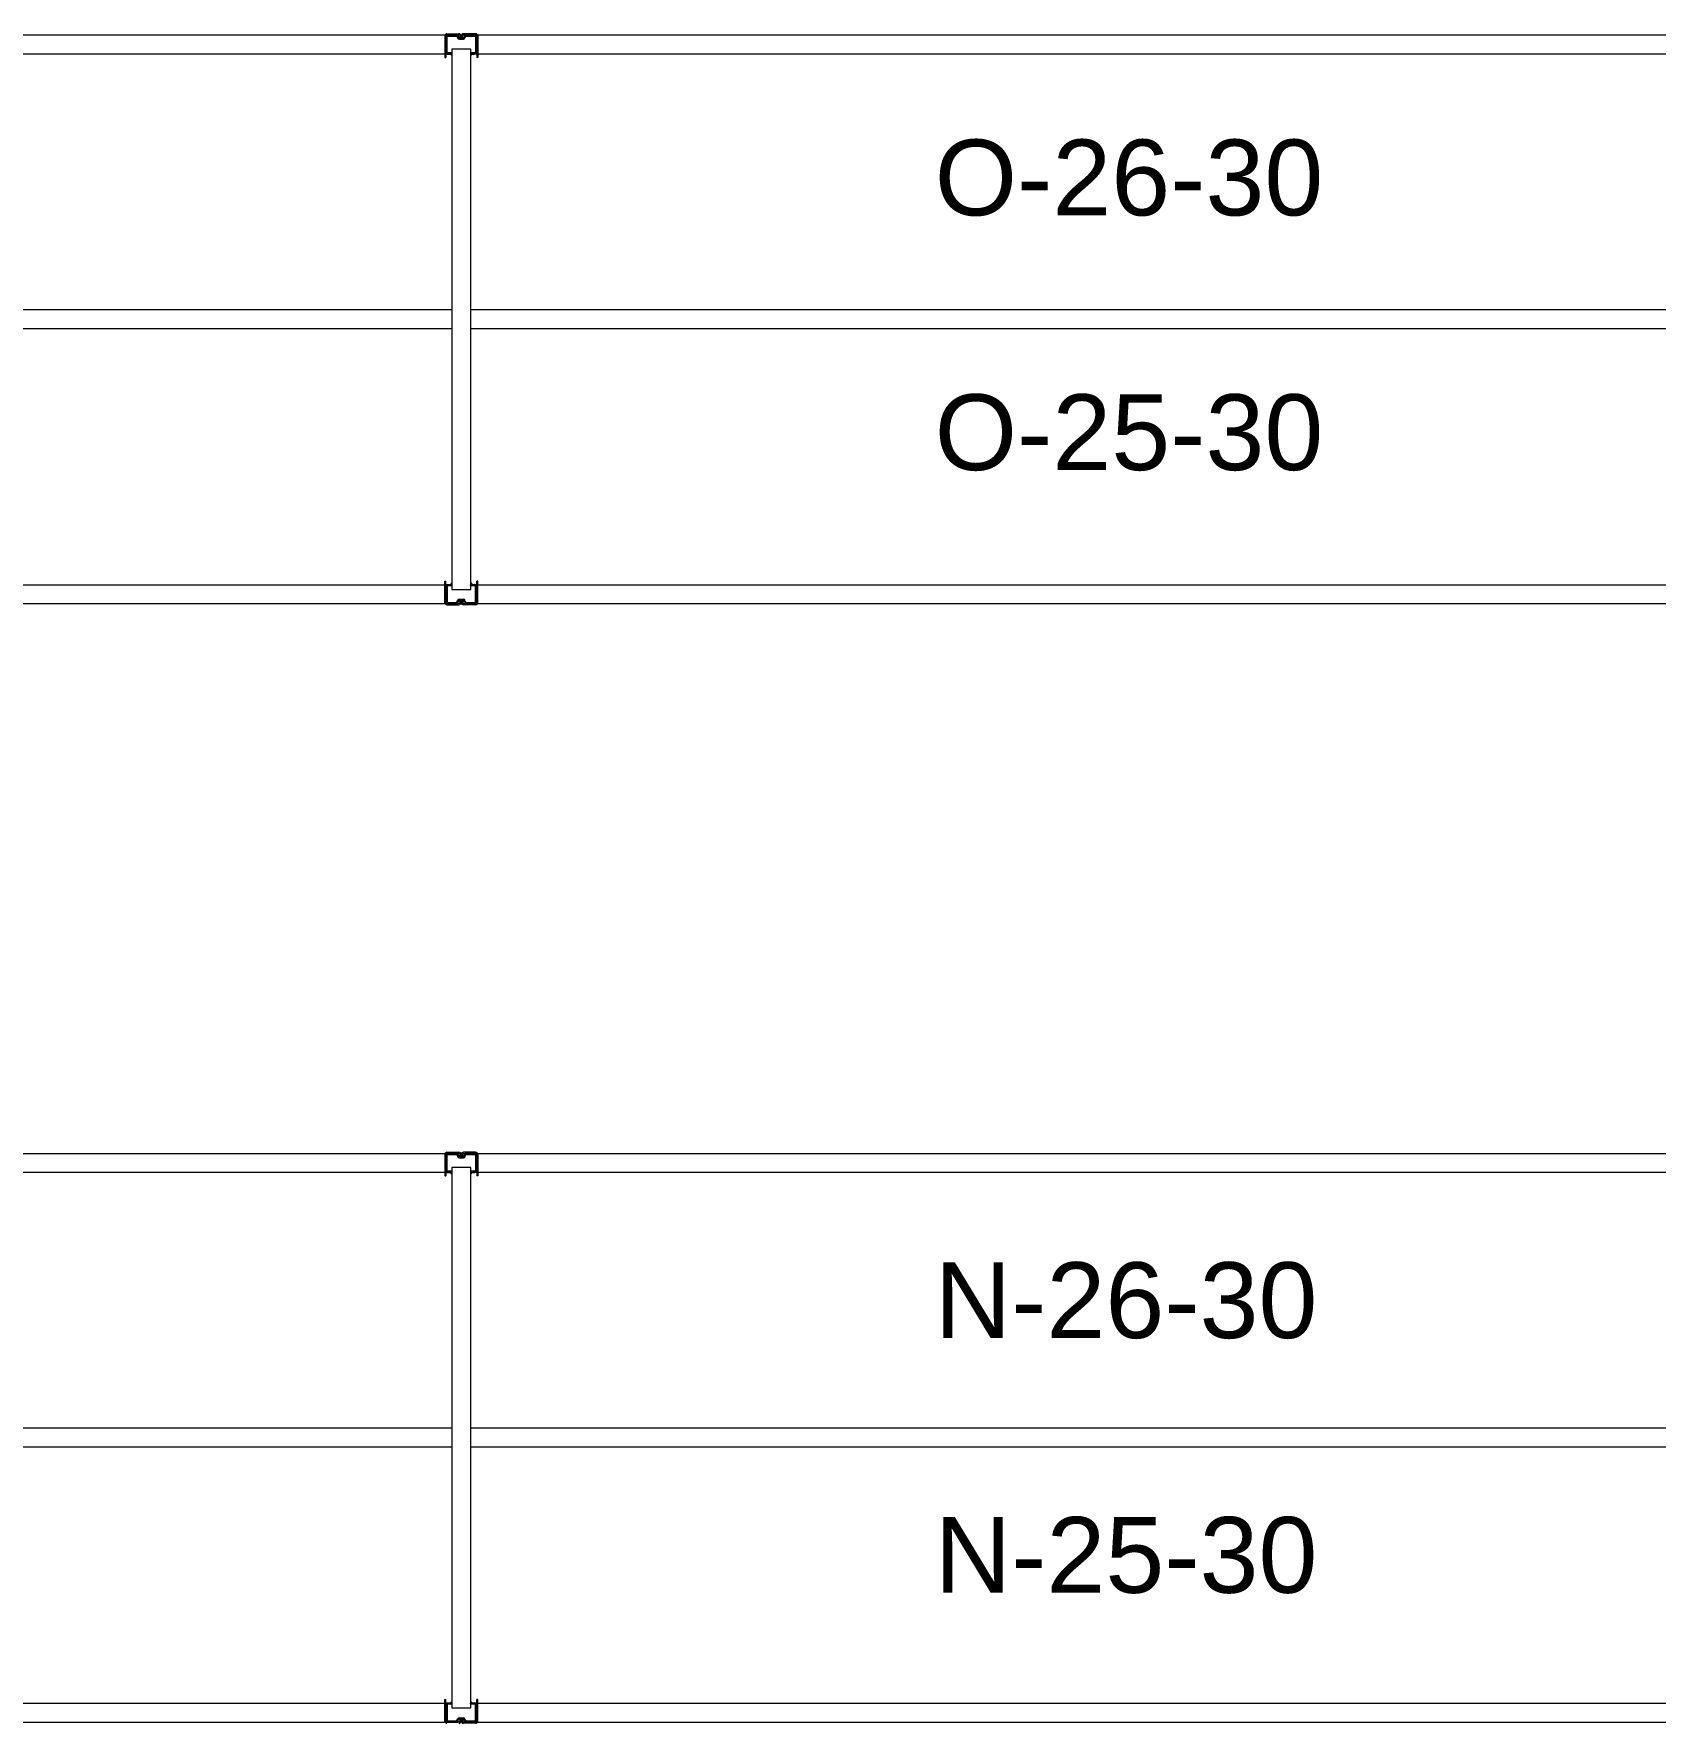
# Model space of a CAD drawing. Header units: inches. Extents: x 2743 to 10591, y -1604 to 5792.
# Drawn here: x 3817.1 to 3988.2, y 727.6 to 905.8 of the extents above; entities that cross this region are included whole.
import ezdxf

# ---------------------------------------------------------------- set-up
doc = ezdxf.new("R2010")
doc.units = ezdxf.units.IN
doc.header["$LTSCALE"] = 0.1875
doc.header["$MEASUREMENT"] = 0
for name, color, linetype, lineweight in [('22 Dimension', 7, 'Continuous', 5), ('32 Echelle', 160, 'Continuous', 15), ('33 Poutre', 30, 'Continuous', 15)]:
    doc.layers.add(name, color=color, linetype=linetype, lineweight=lineweight)
doc.styles.add('arial', font='')
doc.styles.get('arial').set_extended_font_data('Arial')

msp = doc.modelspace()

# ---------------------------------------------------------------- hatches: boundary and pattern name
at = {"layer": '32 Echelle'}
for points in [[(3861.20882, 903.49574), (3861.20882, 903.68324), (3861.02132, 903.68324)], [(3861.20882, 903.49574), (3861.20882, 903.68324), (3861.02132, 903.68324)], [(3861.20882, 903.49574), (3861.20882, 903.68324), (3861.02132, 903.68324)], [(3863.20882, 903.49574), (3863.20882, 903.68324), (3863.39632, 903.68324)], [(3863.20882, 903.49574), (3863.20882, 903.68324), (3863.39632, 903.68324)], [(3863.20882, 903.49574), (3863.20882, 903.68324), (3863.39632, 903.68324)], [(3861.20882, 847.87074), (3861.20882, 847.68324), (3861.02132, 847.68324)], [(3861.20882, 847.87074), (3861.20882, 847.68324), (3861.02132, 847.68324)], [(3861.20882, 847.87074), (3861.20882, 847.68324), (3861.02132, 847.68324)], [(3863.20882, 847.87074), (3863.20882, 847.68324), (3863.39632, 847.68324)], [(3863.20882, 847.87074), (3863.20882, 847.68324), (3863.39632, 847.68324)], [(3863.20882, 847.87074), (3863.20882, 847.68324), (3863.39632, 847.68324)], [(3861.20882, 785.49574), (3861.20882, 785.68324), (3861.02132, 785.68324)], [(3861.20882, 785.49574), (3861.20882, 785.68324), (3861.02132, 785.68324)], [(3861.20882, 785.49574), (3861.20882, 785.68324), (3861.02132, 785.68324)], [(3863.20882, 785.49574), (3863.20882, 785.68324), (3863.39632, 785.68324)], [(3863.20882, 785.49574), (3863.20882, 785.68324), (3863.39632, 785.68324)], [(3863.20882, 785.49574), (3863.20882, 785.68324), (3863.39632, 785.68324)], [(3861.20882, 729.87074), (3861.20882, 729.68324), (3861.02132, 729.68324)], [(3861.20882, 729.87074), (3861.20882, 729.68324), (3861.02132, 729.68324)], [(3861.20882, 729.87074), (3861.20882, 729.68324), (3861.02132, 729.68324)], [(3863.20882, 729.87074), (3863.20882, 729.68324), (3863.39632, 729.68324)], [(3863.20882, 729.87074), (3863.20882, 729.68324), (3863.39632, 729.68324)], [(3863.20882, 729.87074), (3863.20882, 729.68324), (3863.39632, 729.68324)]]:
    msp.add_hatch(color=256, dxfattribs=at).paths.add_polyline_path(points)

# ---------------------------------------------------------------- linework, layer by layer
at = {"layer": '22 Dimension'}
for p, q in [((3861.20882, 876.68324), (3715.58382, 876.68324)), ((4008.83382, 876.68324), (3863.20882, 876.68324)), ((3861.20882, 874.68324), (3715.58382, 874.68324)), ((4008.83382, 874.68324), (3863.20882, 874.68324)), ((3861.20882, 758.68324), (3715.58382, 758.68324)), ((4008.83382, 758.68324), (3863.20882, 758.68324)), ((3861.20882, 756.68324), (3715.58382, 756.68324)), ((4008.83382, 756.68324), (3863.20882, 756.68324))]:
    msp.add_line(p, q, dxfattribs=at)
at = {"layer": '32 Echelle', "linetype": 'Continuous', "lineweight": 25}
for p, q in [((3860.58386, 905.49949), (3860.58386, 903.86699)), ((3860.58386, 905.49949), (3860.58386, 903.86699)), ((3860.58386, 905.49949), (3860.58386, 903.86699)), ((3860.67386, 903.86699), (3860.67386, 905.49949)), ((3860.67386, 903.86699), (3860.67386, 905.49949)), ((3860.67386, 903.86699), (3860.67386, 905.49949)), ((3861.69645, 905.68324), (3860.76761, 905.68324)), ((3861.69645, 905.68324), (3860.76761, 905.68324)), ((3861.69645, 905.68324), (3860.76761, 905.68324)), ((3860.76761, 905.59324), (3861.69645, 905.59324)), ((3860.76761, 905.59324), (3861.69645, 905.59324)), ((3860.76761, 905.59324), (3861.69645, 905.59324)), ((3861.7861, 905.5269), (3861.83001, 905.38326)), ((3861.7861, 905.5269), (3861.83001, 905.38326)), ((3861.7861, 905.5269), (3861.83001, 905.38326)), ((3861.91608, 905.40958), (3861.87217, 905.55321)), ((3861.91608, 905.40958), (3861.87217, 905.55321)), ((3861.91608, 905.40958), (3861.87217, 905.55321)), ((3862.54547, 905.55321), (3862.50155, 905.40958)), ((3862.54547, 905.55321), (3862.50155, 905.40958)), ((3862.54547, 905.55321), (3862.50155, 905.40958)), ((3862.58762, 905.38326), (3862.63153, 905.5269)), ((3862.58762, 905.38326), (3862.63153, 905.5269)), ((3862.58762, 905.38326), (3862.63153, 905.5269)), ((3863.65002, 905.68324), (3862.72119, 905.68324)), ((3863.65002, 905.68324), (3862.72119, 905.68324)), ((3863.65002, 905.68324), (3862.72119, 905.68324)), ((3862.72119, 905.59324), (3863.65002, 905.59324)), ((3862.72119, 905.59324), (3863.65002, 905.59324)), ((3862.72119, 905.59324), (3863.65002, 905.59324)), ((3863.74377, 905.49949), (3863.74377, 903.86699)), ((3863.74377, 905.49949), (3863.74377, 903.86699)), ((3863.74377, 905.49949), (3863.74377, 903.86699)), ((3863.83377, 903.86699), (3863.83377, 905.49949)), ((3863.83377, 903.86699), (3863.83377, 905.49949)), ((3863.83377, 903.86699), (3863.83377, 905.49949)), ((3861.18386, 903.77324), (3860.76761, 903.77324)), ((3861.18386, 903.77324), (3860.76761, 903.77324)), ((3861.18386, 903.77324), (3860.76761, 903.77324)), ((3860.76761, 903.68324), (3861.18386, 903.68324)), ((3860.76761, 903.68324), (3861.18386, 903.68324)), ((3860.76761, 903.68324), (3861.18386, 903.68324)), ((3861.18386, 903.68324), (3861.18386, 903.77324)), ((3861.18386, 903.68324), (3861.18386, 903.77324)), ((3861.18386, 903.68324), (3861.18386, 903.77324)), ((3862.4119, 905.34324), (3862.00573, 905.34324)), ((3862.4119, 905.34324), (3862.00573, 905.34324)), ((3862.4119, 905.34324), (3862.00573, 905.34324)), ((3862.00573, 905.25324), (3862.4119, 905.25324)), ((3862.00573, 905.25324), (3862.4119, 905.25324)), ((3862.00573, 905.25324), (3862.4119, 905.25324)), ((3863.65002, 903.77324), (3863.23377, 903.77324)), ((3863.23377, 903.77324), (3863.23377, 903.68324)), ((3863.65002, 903.77324), (3863.23377, 903.77324)), ((3863.23377, 903.77324), (3863.23377, 903.68324)), ((3863.65002, 903.77324), (3863.23377, 903.77324)), ((3863.23377, 903.77324), (3863.23377, 903.68324)), ((3863.23377, 903.68324), (3863.65002, 903.68324)), ((3863.23377, 903.68324), (3863.65002, 903.68324)), ((3863.23377, 903.68324), (3863.65002, 903.68324)), ((3860.58386, 845.86699), (3860.58386, 847.49949)), ((3860.58386, 845.86699), (3860.58386, 847.49949)), ((3860.58386, 845.86699), (3860.58386, 847.49949)), ((3860.67386, 847.49949), (3860.67386, 845.86699)), ((3860.67386, 847.49949), (3860.67386, 845.86699)), ((3860.67386, 847.49949), (3860.67386, 845.86699)), ((3860.76761, 847.68324), (3861.18386, 847.68324)), ((3860.76761, 847.68324), (3861.18386, 847.68324)), ((3860.76761, 847.68324), (3861.18386, 847.68324)), ((3861.18386, 847.59324), (3860.76761, 847.59324)), ((3861.18386, 847.59324), (3860.76761, 847.59324)), ((3861.18386, 847.59324), (3860.76761, 847.59324)), ((3861.18386, 847.68324), (3861.18386, 847.59324)), ((3861.18386, 847.68324), (3861.18386, 847.59324)), ((3861.18386, 847.68324), (3861.18386, 847.59324)), ((3863.23377, 847.68324), (3863.65002, 847.68324)), ((3863.23377, 847.59324), (3863.23377, 847.68324)), ((3863.23377, 847.68324), (3863.65002, 847.68324)), ((3863.23377, 847.59324), (3863.23377, 847.68324)), ((3863.23377, 847.68324), (3863.65002, 847.68324)), ((3863.23377, 847.59324), (3863.23377, 847.68324)), ((3863.65002, 847.59324), (3863.23377, 847.59324)), ((3863.65002, 847.59324), (3863.23377, 847.59324)), ((3863.65002, 847.59324), (3863.23377, 847.59324)), ((3863.74377, 845.86699), (3863.74377, 847.49949)), ((3863.74377, 845.86699), (3863.74377, 847.49949)), ((3863.74377, 845.86699), (3863.74377, 847.49949)), ((3863.83377, 847.49949), (3863.83377, 845.86699)), ((3863.83377, 847.49949), (3863.83377, 845.86699)), ((3863.83377, 847.49949), (3863.83377, 845.86699)), ((3860.76761, 845.77324), (3861.69645, 845.77324)), ((3860.76761, 845.77324), (3861.69645, 845.77324)), ((3860.76761, 845.77324), (3861.69645, 845.77324)), ((3861.69645, 845.68324), (3860.76761, 845.68324)), ((3861.69645, 845.68324), (3860.76761, 845.68324)), ((3861.69645, 845.68324), (3860.76761, 845.68324)), ((3861.7861, 845.83958), (3861.83001, 845.98321)), ((3861.7861, 845.83958), (3861.83001, 845.98321)), ((3861.7861, 845.83958), (3861.83001, 845.98321)), ((3861.91608, 845.9569), (3861.87217, 845.81326)), ((3861.91608, 845.9569), (3861.87217, 845.81326)), ((3861.91608, 845.9569), (3861.87217, 845.81326)), ((3862.00573, 846.11324), (3862.4119, 846.11324)), ((3862.00573, 846.11324), (3862.4119, 846.11324)), ((3862.00573, 846.11324), (3862.4119, 846.11324)), ((3862.4119, 846.02324), (3862.00573, 846.02324)), ((3862.4119, 846.02324), (3862.00573, 846.02324)), ((3862.4119, 846.02324), (3862.00573, 846.02324)), ((3862.54547, 845.81326), (3862.50155, 845.9569)), ((3862.54547, 845.81326), (3862.50155, 845.9569)), ((3862.54547, 845.81326), (3862.50155, 845.9569)), ((3862.58762, 845.98321), (3862.63153, 845.83958)), ((3862.58762, 845.98321), (3862.63153, 845.83958)), ((3862.58762, 845.98321), (3862.63153, 845.83958)), ((3862.72119, 845.77324), (3863.65002, 845.77324)), ((3862.72119, 845.77324), (3863.65002, 845.77324)), ((3862.72119, 845.77324), (3863.65002, 845.77324)), ((3863.65002, 845.68324), (3862.72119, 845.68324)), ((3863.65002, 845.68324), (3862.72119, 845.68324)), ((3863.65002, 845.68324), (3862.72119, 845.68324)), ((3860.58386, 787.49949), (3860.58386, 785.86699)), ((3860.58386, 787.49949), (3860.58386, 785.86699)), ((3860.58386, 787.49949), (3860.58386, 785.86699)), ((3860.67386, 785.86699), (3860.67386, 787.49949)), ((3860.67386, 785.86699), (3860.67386, 787.49949)), ((3860.67386, 785.86699), (3860.67386, 787.49949)), ((3861.69645, 787.68324), (3860.76761, 787.68324)), ((3861.69645, 787.68324), (3860.76761, 787.68324)), ((3861.69645, 787.68324), (3860.76761, 787.68324)), ((3860.76761, 787.59324), (3861.69645, 787.59324)), ((3860.76761, 787.59324), (3861.69645, 787.59324)), ((3860.76761, 787.59324), (3861.69645, 787.59324)), ((3861.7861, 787.5269), (3861.83001, 787.38326)), ((3861.7861, 787.5269), (3861.83001, 787.38326)), ((3861.7861, 787.5269), (3861.83001, 787.38326)), ((3861.91608, 787.40958), (3861.87217, 787.55321)), ((3861.91608, 787.40958), (3861.87217, 787.55321)), ((3861.91608, 787.40958), (3861.87217, 787.55321)), ((3862.4119, 787.34324), (3862.00573, 787.34324)), ((3862.4119, 787.34324), (3862.00573, 787.34324)), ((3862.4119, 787.34324), (3862.00573, 787.34324)), ((3862.00573, 787.25324), (3862.4119, 787.25324)), ((3862.00573, 787.25324), (3862.4119, 787.25324)), ((3862.00573, 787.25324), (3862.4119, 787.25324)), ((3862.54547, 787.55321), (3862.50155, 787.40958)), ((3862.54547, 787.55321), (3862.50155, 787.40958)), ((3862.54547, 787.55321), (3862.50155, 787.40958)), ((3862.58762, 787.38326), (3862.63153, 787.5269)), ((3862.58762, 787.38326), (3862.63153, 787.5269)), ((3862.58762, 787.38326), (3862.63153, 787.5269)), ((3863.65002, 787.68324), (3862.72119, 787.68324)), ((3863.65002, 787.68324), (3862.72119, 787.68324)), ((3863.65002, 787.68324), (3862.72119, 787.68324)), ((3862.72119, 787.59324), (3863.65002, 787.59324)), ((3862.72119, 787.59324), (3863.65002, 787.59324)), ((3862.72119, 787.59324), (3863.65002, 787.59324)), ((3863.74377, 787.49949), (3863.74377, 785.86699)), ((3863.74377, 787.49949), (3863.74377, 785.86699)), ((3863.74377, 787.49949), (3863.74377, 785.86699)), ((3863.83377, 785.86699), (3863.83377, 787.49949)), ((3863.83377, 785.86699), (3863.83377, 787.49949)), ((3863.83377, 785.86699), (3863.83377, 787.49949)), ((3861.18386, 785.77324), (3860.76761, 785.77324)), ((3861.18386, 785.77324), (3860.76761, 785.77324)), ((3861.18386, 785.77324), (3860.76761, 785.77324)), ((3860.76761, 785.68324), (3861.18386, 785.68324)), ((3860.76761, 785.68324), (3861.18386, 785.68324)), ((3860.76761, 785.68324), (3861.18386, 785.68324)), ((3861.18386, 785.68324), (3861.18386, 785.77324)), ((3861.18386, 785.68324), (3861.18386, 785.77324)), ((3861.18386, 785.68324), (3861.18386, 785.77324)), ((3863.65002, 785.77324), (3863.23377, 785.77324)), ((3863.23377, 785.77324), (3863.23377, 785.68324)), ((3863.65002, 785.77324), (3863.23377, 785.77324)), ((3863.23377, 785.77324), (3863.23377, 785.68324)), ((3863.65002, 785.77324), (3863.23377, 785.77324)), ((3863.23377, 785.77324), (3863.23377, 785.68324)), ((3863.23377, 785.68324), (3863.65002, 785.68324)), ((3863.23377, 785.68324), (3863.65002, 785.68324)), ((3863.23377, 785.68324), (3863.65002, 785.68324)), ((3860.58386, 727.86699), (3860.58386, 729.49949)), ((3860.58386, 727.86699), (3860.58386, 729.49949)), ((3860.58386, 727.86699), (3860.58386, 729.49949)), ((3860.67386, 729.49949), (3860.67386, 727.86699)), ((3860.67386, 729.49949), (3860.67386, 727.86699)), ((3860.67386, 729.49949), (3860.67386, 727.86699)), ((3860.76761, 729.68324), (3861.18386, 729.68324)), ((3860.76761, 729.68324), (3861.18386, 729.68324)), ((3860.76761, 729.68324), (3861.18386, 729.68324)), ((3861.18386, 729.59324), (3860.76761, 729.59324)), ((3861.18386, 729.59324), (3860.76761, 729.59324)), ((3861.18386, 729.59324), (3860.76761, 729.59324)), ((3861.18386, 729.68324), (3861.18386, 729.59324)), ((3861.18386, 729.68324), (3861.18386, 729.59324)), ((3861.18386, 729.68324), (3861.18386, 729.59324)), ((3863.23377, 729.68324), (3863.65002, 729.68324)), ((3863.23377, 729.59324), (3863.23377, 729.68324)), ((3863.23377, 729.68324), (3863.65002, 729.68324)), ((3863.23377, 729.59324), (3863.23377, 729.68324)), ((3863.23377, 729.68324), (3863.65002, 729.68324)), ((3863.23377, 729.59324), (3863.23377, 729.68324)), ((3863.65002, 729.59324), (3863.23377, 729.59324)), ((3863.65002, 729.59324), (3863.23377, 729.59324)), ((3863.65002, 729.59324), (3863.23377, 729.59324)), ((3863.74377, 727.86699), (3863.74377, 729.49949)), ((3863.74377, 727.86699), (3863.74377, 729.49949)), ((3863.74377, 727.86699), (3863.74377, 729.49949)), ((3863.83377, 729.49949), (3863.83377, 727.86699)), ((3863.83377, 729.49949), (3863.83377, 727.86699)), ((3863.83377, 729.49949), (3863.83377, 727.86699)), ((3860.76761, 727.77324), (3861.69645, 727.77324)), ((3860.76761, 727.77324), (3861.69645, 727.77324)), ((3860.76761, 727.77324), (3861.69645, 727.77324)), ((3861.69645, 727.68324), (3860.76761, 727.68324)), ((3861.69645, 727.68324), (3860.76761, 727.68324)), ((3861.69645, 727.68324), (3860.76761, 727.68324)), ((3861.7861, 727.83958), (3861.83001, 727.98321)), ((3861.7861, 727.83958), (3861.83001, 727.98321)), ((3861.7861, 727.83958), (3861.83001, 727.98321)), ((3861.91608, 727.9569), (3861.87217, 727.81326)), ((3861.91608, 727.9569), (3861.87217, 727.81326)), ((3861.91608, 727.9569), (3861.87217, 727.81326)), ((3862.00573, 728.11324), (3862.4119, 728.11324)), ((3862.00573, 728.11324), (3862.4119, 728.11324)), ((3862.00573, 728.11324), (3862.4119, 728.11324)), ((3862.4119, 728.02324), (3862.00573, 728.02324)), ((3862.4119, 728.02324), (3862.00573, 728.02324)), ((3862.4119, 728.02324), (3862.00573, 728.02324)), ((3862.54547, 727.81326), (3862.50155, 727.9569)), ((3862.54547, 727.81326), (3862.50155, 727.9569)), ((3862.54547, 727.81326), (3862.50155, 727.9569)), ((3862.58762, 727.98321), (3862.63153, 727.83958)), ((3862.58762, 727.98321), (3862.63153, 727.83958)), ((3862.58762, 727.98321), (3862.63153, 727.83958)), ((3862.72119, 727.77324), (3863.65002, 727.77324)), ((3862.72119, 727.77324), (3863.65002, 727.77324)), ((3862.72119, 727.77324), (3863.65002, 727.77324)), ((3863.65002, 727.68324), (3862.72119, 727.68324)), ((3863.65002, 727.68324), (3862.72119, 727.68324)), ((3863.65002, 727.68324), (3862.72119, 727.68324))]:
    msp.add_line(p, q, dxfattribs=at)
at = {"layer": '32 Echelle'}
for p, q in [((3861.20882, 903.68324), (3861.02132, 903.68324)), ((3861.20882, 903.49574), (3861.02132, 903.68324)), ((3861.20882, 903.68324), (3861.02132, 903.68324)), ((3861.20882, 903.49574), (3861.02132, 903.68324)), ((3861.20882, 903.68324), (3861.02132, 903.68324)), ((3861.20882, 903.49574), (3861.02132, 903.68324)), ((3863.20882, 904.18324), (3861.20882, 904.18324)), ((3861.20882, 904.18324), (3861.20882, 847.18324)), ((3863.20882, 904.18324), (3861.20882, 904.18324)), ((3861.20882, 904.18324), (3861.20882, 847.18324)), ((3863.20882, 904.18324), (3861.20882, 904.18324)), ((3861.20882, 904.18324), (3861.20882, 847.18324)), ((3861.20882, 903.49574), (3861.20882, 903.68324)), ((3861.20882, 903.49574), (3861.20882, 903.68324)), ((3861.20882, 903.49574), (3861.20882, 903.68324)), ((3863.20882, 847.18324), (3863.20882, 904.18324)), ((3863.20882, 847.18324), (3863.20882, 904.18324)), ((3863.20882, 847.18324), (3863.20882, 904.18324)), ((3863.20882, 903.68324), (3863.39632, 903.68324)), ((3863.20882, 903.49574), (3863.20882, 903.68324)), ((3863.20882, 903.49574), (3863.39632, 903.68324)), ((3863.20882, 903.68324), (3863.39632, 903.68324)), ((3863.20882, 903.49574), (3863.20882, 903.68324)), ((3863.20882, 903.49574), (3863.39632, 903.68324)), ((3863.20882, 903.68324), (3863.39632, 903.68324)), ((3863.20882, 903.49574), (3863.20882, 903.68324)), ((3863.20882, 903.49574), (3863.39632, 903.68324)), ((3861.20882, 847.87074), (3861.02132, 847.68324)), ((3861.20882, 847.87074), (3861.02132, 847.68324)), ((3861.20882, 847.87074), (3861.02132, 847.68324)), ((3861.20882, 847.68324), (3861.02132, 847.68324)), ((3861.20882, 847.68324), (3861.02132, 847.68324)), ((3861.20882, 847.68324), (3861.02132, 847.68324)), ((3861.20882, 847.87074), (3861.20882, 847.68324)), ((3861.20882, 847.87074), (3861.20882, 847.68324)), ((3861.20882, 847.87074), (3861.20882, 847.68324)), ((3861.20882, 847.18324), (3863.20882, 847.18324)), ((3861.20882, 847.18324), (3863.20882, 847.18324)), ((3861.20882, 847.18324), (3863.20882, 847.18324)), ((3863.20882, 847.87074), (3863.20882, 847.68324)), ((3863.20882, 847.87074), (3863.39632, 847.68324)), ((3863.20882, 847.87074), (3863.20882, 847.68324)), ((3863.20882, 847.87074), (3863.39632, 847.68324)), ((3863.20882, 847.87074), (3863.20882, 847.68324)), ((3863.20882, 847.87074), (3863.39632, 847.68324)), ((3863.20882, 847.68324), (3863.39632, 847.68324)), ((3863.20882, 847.68324), (3863.39632, 847.68324)), ((3863.20882, 847.68324), (3863.39632, 847.68324)), ((3863.20882, 786.18324), (3861.20882, 786.18324)), ((3861.20882, 786.18324), (3861.20882, 729.18324)), ((3863.20882, 786.18324), (3861.20882, 786.18324)), ((3861.20882, 786.18324), (3861.20882, 729.18324)), ((3863.20882, 786.18324), (3861.20882, 786.18324)), ((3861.20882, 786.18324), (3861.20882, 729.18324)), ((3863.20882, 729.18324), (3863.20882, 786.18324)), ((3863.20882, 729.18324), (3863.20882, 786.18324)), ((3863.20882, 729.18324), (3863.20882, 786.18324)), ((3861.20882, 785.68324), (3861.02132, 785.68324)), ((3861.20882, 785.49574), (3861.02132, 785.68324)), ((3861.20882, 785.68324), (3861.02132, 785.68324)), ((3861.20882, 785.49574), (3861.02132, 785.68324)), ((3861.20882, 785.68324), (3861.02132, 785.68324)), ((3861.20882, 785.49574), (3861.02132, 785.68324)), ((3861.20882, 785.49574), (3861.20882, 785.68324)), ((3861.20882, 785.49574), (3861.20882, 785.68324)), ((3861.20882, 785.49574), (3861.20882, 785.68324)), ((3863.20882, 785.68324), (3863.39632, 785.68324)), ((3863.20882, 785.49574), (3863.20882, 785.68324)), ((3863.20882, 785.49574), (3863.39632, 785.68324)), ((3863.20882, 785.68324), (3863.39632, 785.68324)), ((3863.20882, 785.49574), (3863.20882, 785.68324)), ((3863.20882, 785.49574), (3863.39632, 785.68324)), ((3863.20882, 785.68324), (3863.39632, 785.68324)), ((3863.20882, 785.49574), (3863.20882, 785.68324)), ((3863.20882, 785.49574), (3863.39632, 785.68324)), ((3861.20882, 729.87074), (3861.02132, 729.68324)), ((3861.20882, 729.87074), (3861.02132, 729.68324)), ((3861.20882, 729.87074), (3861.02132, 729.68324)), ((3861.20882, 729.68324), (3861.02132, 729.68324)), ((3861.20882, 729.68324), (3861.02132, 729.68324)), ((3861.20882, 729.68324), (3861.02132, 729.68324)), ((3861.20882, 729.87074), (3861.20882, 729.68324)), ((3861.20882, 729.87074), (3861.20882, 729.68324)), ((3861.20882, 729.87074), (3861.20882, 729.68324)), ((3861.20882, 729.18324), (3863.20882, 729.18324)), ((3861.20882, 729.18324), (3863.20882, 729.18324)), ((3861.20882, 729.18324), (3863.20882, 729.18324)), ((3863.20882, 729.87074), (3863.20882, 729.68324)), ((3863.20882, 729.87074), (3863.39632, 729.68324)), ((3863.20882, 729.87074), (3863.20882, 729.68324)), ((3863.20882, 729.87074), (3863.39632, 729.68324)), ((3863.20882, 729.87074), (3863.20882, 729.68324)), ((3863.20882, 729.87074), (3863.39632, 729.68324)), ((3863.20882, 729.68324), (3863.39632, 729.68324)), ((3863.20882, 729.68324), (3863.39632, 729.68324)), ((3863.20882, 729.68324), (3863.39632, 729.68324))]:
    msp.add_line(p, q, dxfattribs=at)
at = {"layer": '32 Echelle', "linetype": 'Continuous', "lineweight": 25}
for centre, radius, start, end in [((3860.76761, 905.49949), 0.18375, 90, 180), ((3860.76761, 905.49949), 0.18375, 90, 180), ((3860.76761, 905.49949), 0.18375, 90, 180), ((3860.76761, 905.49949), 0.09375, 90, 180), ((3860.76761, 905.49949), 0.09375, 90, 180), ((3860.76761, 905.49949), 0.09375, 90, 180), ((3861.69645, 905.49949), 0.18375, 17, 90), ((3861.69645, 905.49949), 0.18375, 17, 90), ((3861.69645, 905.49949), 0.18375, 17, 90), ((3861.69645, 905.49949), 0.09375, 17, 90), ((3861.69645, 905.49949), 0.09375, 17, 90), ((3861.69645, 905.49949), 0.09375, 17, 90), ((3862.72119, 905.49949), 0.18375, 90, 163), ((3862.72119, 905.49949), 0.18375, 90, 163), ((3862.72119, 905.49949), 0.18375, 90, 163), ((3862.72119, 905.49949), 0.09375, 90, 163), ((3862.72119, 905.49949), 0.09375, 90, 163), ((3862.72119, 905.49949), 0.09375, 90, 163), ((3863.65002, 905.49949), 0.18375, 0, 90), ((3863.65002, 905.49949), 0.18375, 0, 90), ((3863.65002, 905.49949), 0.18375, 0, 90), ((3863.65002, 905.49949), 0.09375, 0, 90), ((3863.65002, 905.49949), 0.09375, 0, 90), ((3863.65002, 905.49949), 0.09375, 0, 90), ((3860.76761, 903.86699), 0.18375, 180, 270), ((3860.76761, 903.86699), 0.18375, 180, 270), ((3860.76761, 903.86699), 0.18375, 180, 270), ((3860.76761, 903.86699), 0.09375, 180, 270), ((3860.76761, 903.86699), 0.09375, 180, 270), ((3860.76761, 903.86699), 0.09375, 180, 270), ((3862.00573, 905.43699), 0.18375, 197, 270), ((3862.00573, 905.43699), 0.18375, 197, 270), ((3862.00573, 905.43699), 0.18375, 197, 270), ((3862.00573, 905.43699), 0.09375, 197, 270), ((3862.00573, 905.43699), 0.09375, 197, 270), ((3862.00573, 905.43699), 0.09375, 197, 270), ((3862.4119, 905.43699), 0.09375, 270, 343), ((3862.4119, 905.43699), 0.09375, 270, 343), ((3862.4119, 905.43699), 0.09375, 270, 343), ((3862.4119, 905.43699), 0.18375, 270, 343), ((3862.4119, 905.43699), 0.18375, 270, 343), ((3862.4119, 905.43699), 0.18375, 270, 343), ((3863.65002, 903.86699), 0.09375, 270, 0), ((3863.65002, 903.86699), 0.18375, 270, 0), ((3863.65002, 903.86699), 0.09375, 270, 0), ((3863.65002, 903.86699), 0.18375, 270, 0), ((3863.65002, 903.86699), 0.09375, 270, 0), ((3863.65002, 903.86699), 0.18375, 270, 0), ((3860.76761, 847.49949), 0.18375, 90, 180), ((3860.76761, 847.49949), 0.18375, 90, 180), ((3860.76761, 847.49949), 0.18375, 90, 180), ((3860.76761, 847.49949), 0.09375, 90, 180), ((3860.76761, 847.49949), 0.09375, 90, 180), ((3860.76761, 847.49949), 0.09375, 90, 180), ((3863.65002, 847.49949), 0.18375, 0, 90), ((3863.65002, 847.49949), 0.18375, 0, 90), ((3863.65002, 847.49949), 0.18375, 0, 90), ((3863.65002, 847.49949), 0.09375, 0, 90), ((3863.65002, 847.49949), 0.09375, 0, 90), ((3863.65002, 847.49949), 0.09375, 0, 90), ((3860.76761, 845.86699), 0.18375, 180, 270), ((3860.76761, 845.86699), 0.18375, 180, 270), ((3860.76761, 845.86699), 0.18375, 180, 270), ((3860.76761, 845.86699), 0.09375, 180, 270), ((3860.76761, 845.86699), 0.09375, 180, 270), ((3860.76761, 845.86699), 0.09375, 180, 270), ((3861.69645, 845.86699), 0.09375, 270, 343), ((3861.69645, 845.86699), 0.09375, 270, 343), ((3861.69645, 845.86699), 0.09375, 270, 343), ((3861.69645, 845.86699), 0.18375, 270, 343), ((3861.69645, 845.86699), 0.18375, 270, 343), ((3861.69645, 845.86699), 0.18375, 270, 343), ((3862.00573, 845.92949), 0.18375, 90, 163), ((3862.00573, 845.92949), 0.18375, 90, 163), ((3862.00573, 845.92949), 0.18375, 90, 163), ((3862.00573, 845.92949), 0.09375, 90, 163), ((3862.00573, 845.92949), 0.09375, 90, 163), ((3862.00573, 845.92949), 0.09375, 90, 163), ((3862.4119, 845.92949), 0.18375, 17, 90), ((3862.4119, 845.92949), 0.18375, 17, 90), ((3862.4119, 845.92949), 0.18375, 17, 90), ((3862.4119, 845.92949), 0.09375, 17, 90), ((3862.4119, 845.92949), 0.09375, 17, 90), ((3862.4119, 845.92949), 0.09375, 17, 90), ((3862.72119, 845.86699), 0.18375, 197, 270), ((3862.72119, 845.86699), 0.18375, 197, 270), ((3862.72119, 845.86699), 0.18375, 197, 270), ((3862.72119, 845.86699), 0.09375, 197, 270), ((3862.72119, 845.86699), 0.09375, 197, 270), ((3862.72119, 845.86699), 0.09375, 197, 270), ((3863.65002, 845.86699), 0.09375, 270, 0), ((3863.65002, 845.86699), 0.18375, 270, 0), ((3863.65002, 845.86699), 0.09375, 270, 0), ((3863.65002, 845.86699), 0.18375, 270, 0), ((3863.65002, 845.86699), 0.09375, 270, 0), ((3863.65002, 845.86699), 0.18375, 270, 0), ((3860.76761, 787.49949), 0.18375, 90, 180), ((3860.76761, 787.49949), 0.18375, 90, 180), ((3860.76761, 787.49949), 0.18375, 90, 180), ((3860.76761, 787.49949), 0.09375, 90, 180), ((3860.76761, 787.49949), 0.09375, 90, 180), ((3860.76761, 787.49949), 0.09375, 90, 180), ((3861.69645, 787.49949), 0.18375, 17, 90), ((3861.69645, 787.49949), 0.18375, 17, 90), ((3861.69645, 787.49949), 0.18375, 17, 90), ((3861.69645, 787.49949), 0.09375, 17, 90), ((3861.69645, 787.49949), 0.09375, 17, 90), ((3861.69645, 787.49949), 0.09375, 17, 90), ((3862.00573, 787.43699), 0.18375, 197, 270), ((3862.00573, 787.43699), 0.18375, 197, 270), ((3862.00573, 787.43699), 0.18375, 197, 270), ((3862.00573, 787.43699), 0.09375, 197, 270), ((3862.00573, 787.43699), 0.09375, 197, 270), ((3862.00573, 787.43699), 0.09375, 197, 270), ((3862.4119, 787.43699), 0.09375, 270, 343), ((3862.4119, 787.43699), 0.09375, 270, 343), ((3862.4119, 787.43699), 0.09375, 270, 343), ((3862.4119, 787.43699), 0.18375, 270, 343), ((3862.4119, 787.43699), 0.18375, 270, 343), ((3862.4119, 787.43699), 0.18375, 270, 343), ((3862.72119, 787.49949), 0.18375, 90, 163), ((3862.72119, 787.49949), 0.18375, 90, 163), ((3862.72119, 787.49949), 0.18375, 90, 163), ((3862.72119, 787.49949), 0.09375, 90, 163), ((3862.72119, 787.49949), 0.09375, 90, 163), ((3862.72119, 787.49949), 0.09375, 90, 163), ((3863.65002, 787.49949), 0.18375, 0, 90), ((3863.65002, 787.49949), 0.18375, 0, 90), ((3863.65002, 787.49949), 0.18375, 0, 90), ((3863.65002, 787.49949), 0.09375, 0, 90), ((3863.65002, 787.49949), 0.09375, 0, 90), ((3863.65002, 787.49949), 0.09375, 0, 90), ((3860.76761, 785.86699), 0.18375, 180, 270), ((3860.76761, 785.86699), 0.18375, 180, 270), ((3860.76761, 785.86699), 0.18375, 180, 270), ((3860.76761, 785.86699), 0.09375, 180, 270), ((3860.76761, 785.86699), 0.09375, 180, 270), ((3860.76761, 785.86699), 0.09375, 180, 270), ((3863.65002, 785.86699), 0.09375, 270, 0), ((3863.65002, 785.86699), 0.18375, 270, 0), ((3863.65002, 785.86699), 0.09375, 270, 0), ((3863.65002, 785.86699), 0.18375, 270, 0), ((3863.65002, 785.86699), 0.09375, 270, 0), ((3863.65002, 785.86699), 0.18375, 270, 0), ((3860.76761, 729.49949), 0.18375, 90, 180), ((3860.76761, 729.49949), 0.18375, 90, 180), ((3860.76761, 729.49949), 0.18375, 90, 180), ((3860.76761, 729.49949), 0.09375, 90, 180), ((3860.76761, 729.49949), 0.09375, 90, 180), ((3860.76761, 729.49949), 0.09375, 90, 180), ((3863.65002, 729.49949), 0.18375, 0, 90), ((3863.65002, 729.49949), 0.18375, 0, 90), ((3863.65002, 729.49949), 0.18375, 0, 90), ((3863.65002, 729.49949), 0.09375, 0, 90), ((3863.65002, 729.49949), 0.09375, 0, 90), ((3863.65002, 729.49949), 0.09375, 0, 90), ((3860.76761, 727.86699), 0.18375, 180, 270), ((3860.76761, 727.86699), 0.18375, 180, 270), ((3860.76761, 727.86699), 0.18375, 180, 270), ((3860.76761, 727.86699), 0.09375, 180, 270), ((3860.76761, 727.86699), 0.09375, 180, 270), ((3860.76761, 727.86699), 0.09375, 180, 270), ((3861.69645, 727.86699), 0.09375, 270, 343), ((3861.69645, 727.86699), 0.09375, 270, 343), ((3861.69645, 727.86699), 0.09375, 270, 343), ((3861.69645, 727.86699), 0.18375, 270, 343), ((3861.69645, 727.86699), 0.18375, 270, 343), ((3861.69645, 727.86699), 0.18375, 270, 343), ((3862.00573, 727.92949), 0.18375, 90, 163), ((3862.00573, 727.92949), 0.18375, 90, 163), ((3862.00573, 727.92949), 0.18375, 90, 163), ((3862.00573, 727.92949), 0.09375, 90, 163), ((3862.00573, 727.92949), 0.09375, 90, 163), ((3862.00573, 727.92949), 0.09375, 90, 163), ((3862.4119, 727.92949), 0.18375, 17, 90), ((3862.4119, 727.92949), 0.18375, 17, 90), ((3862.4119, 727.92949), 0.18375, 17, 90), ((3862.4119, 727.92949), 0.09375, 17, 90), ((3862.4119, 727.92949), 0.09375, 17, 90), ((3862.4119, 727.92949), 0.09375, 17, 90), ((3862.72119, 727.86699), 0.18375, 197, 270), ((3862.72119, 727.86699), 0.18375, 197, 270), ((3862.72119, 727.86699), 0.18375, 197, 270), ((3862.72119, 727.86699), 0.09375, 197, 270), ((3862.72119, 727.86699), 0.09375, 197, 270), ((3862.72119, 727.86699), 0.09375, 197, 270), ((3863.65002, 727.86699), 0.09375, 270, 0), ((3863.65002, 727.86699), 0.18375, 270, 0), ((3863.65002, 727.86699), 0.09375, 270, 0), ((3863.65002, 727.86699), 0.18375, 270, 0), ((3863.65002, 727.86699), 0.09375, 270, 0), ((3863.65002, 727.86699), 0.18375, 270, 0)]:
    msp.add_arc(centre, radius, start, end, dxfattribs=at)
at = {"layer": '33 Poutre'}
for p, q in [((3716.33382, 905.68324), (3860.45882, 905.68324)), ((3860.45882, 905.68324), (3860.45882, 903.68324)), ((3860.45882, 905.68324), (3860.45882, 903.68324)), ((3860.45882, 905.55824), (3860.45882, 903.30224)), ((3860.45882, 905.55824), (3860.45882, 903.30224)), ((3860.57782, 905.55824), (3860.57782, 903.30224)), ((3860.57782, 905.55824), (3860.57782, 903.30224)), ((3860.70282, 905.80224), (3861.96482, 905.80224)), ((3860.70282, 905.80224), (3861.96482, 905.80224)), ((3861.96482, 905.68324), (3860.70282, 905.68324)), ((3861.96482, 905.68324), (3860.70282, 905.68324)), ((3862.08982, 905.34324), (3862.08982, 905.55824)), ((3862.08982, 905.34324), (3862.08982, 905.55824)), ((3862.20882, 905.34324), (3862.20882, 905.55824)), ((3862.20882, 905.34324), (3862.20882, 905.55824)), ((3862.20882, 905.34324), (3862.20882, 905.55824)), ((3862.32782, 905.34324), (3862.32782, 905.55824)), ((3863.71482, 905.80224), (3862.45282, 905.80224)), ((3862.45282, 905.68324), (3863.71482, 905.68324)), ((3863.83982, 905.55824), (3863.83982, 903.30224)), ((3863.95882, 905.68324), (4008.08382, 905.68324)), ((3863.95882, 905.68324), (3863.95882, 903.68324)), ((3863.95882, 905.55824), (3863.95882, 903.30224)), ((3716.33382, 903.68324), (3860.45882, 903.68324)), ((3862.08982, 905.34324), (3862.20882, 905.34324)), ((3862.08982, 905.34324), (3862.20882, 905.34324)), ((3862.32782, 905.34324), (3862.20882, 905.34324)), ((3863.95882, 903.68324), (4008.08382, 903.68324)), ((3860.45882, 903.30224), (3860.57782, 903.30224)), ((3860.45882, 903.30224), (3860.57782, 903.30224)), ((3863.95882, 903.30224), (3863.83982, 903.30224)), ((3716.33382, 847.68324), (3860.45882, 847.68324)), ((3860.45882, 845.80824), (3860.45882, 848.06424)), ((3860.45882, 848.06424), (3860.57782, 848.06424)), ((3860.45882, 845.80824), (3860.45882, 848.06424)), ((3860.45882, 848.06424), (3860.57782, 848.06424)), ((3860.45882, 845.68324), (3860.45882, 847.68324)), ((3860.45882, 845.68324), (3860.45882, 847.68324)), ((3860.57782, 845.80824), (3860.57782, 848.06424)), ((3860.57782, 845.80824), (3860.57782, 848.06424)), ((3863.95882, 848.06424), (3863.83982, 848.06424)), ((3863.83982, 845.80824), (3863.83982, 848.06424)), ((3863.95882, 845.80824), (3863.95882, 848.06424)), ((3863.95882, 847.68324), (4008.08382, 847.68324)), ((3863.95882, 845.68324), (3863.95882, 847.68324)), ((3716.33382, 845.68324), (3860.45882, 845.68324)), ((3861.96482, 845.68324), (3860.70282, 845.68324)), ((3861.96482, 845.68324), (3860.70282, 845.68324)), ((3860.70282, 845.56424), (3861.96482, 845.56424)), ((3860.70282, 845.56424), (3861.96482, 845.56424)), ((3862.08982, 846.02324), (3862.08982, 845.80824)), ((3862.08982, 846.02324), (3862.20882, 846.02324)), ((3862.08982, 846.02324), (3862.08982, 845.80824)), ((3862.08982, 846.02324), (3862.20882, 846.02324)), ((3862.20882, 846.02324), (3862.20882, 845.80824)), ((3862.20882, 846.02324), (3862.20882, 845.80824)), ((3862.20882, 846.02324), (3862.20882, 845.80824)), ((3862.32782, 846.02324), (3862.20882, 846.02324)), ((3862.32782, 846.02324), (3862.32782, 845.80824)), ((3862.45282, 845.68324), (3863.71482, 845.68324)), ((3863.71482, 845.56424), (3862.45282, 845.56424)), ((3863.95882, 845.68324), (4008.08382, 845.68324)), ((3716.33382, 787.68324), (3860.45882, 787.68324)), ((3860.45882, 787.68324), (3860.45882, 785.68324)), ((3860.45882, 787.68324), (3860.45882, 785.68324)), ((3860.45882, 787.55824), (3860.45882, 785.30224)), ((3860.45882, 787.55824), (3860.45882, 785.30224)), ((3860.57782, 787.55824), (3860.57782, 785.30224)), ((3860.57782, 787.55824), (3860.57782, 785.30224)), ((3860.70282, 787.80224), (3861.96482, 787.80224)), ((3860.70282, 787.80224), (3861.96482, 787.80224)), ((3861.96482, 787.68324), (3860.70282, 787.68324)), ((3861.96482, 787.68324), (3860.70282, 787.68324)), ((3862.08982, 787.34324), (3862.08982, 787.55824)), ((3862.08982, 787.34324), (3862.08982, 787.55824)), ((3862.08982, 787.34324), (3862.20882, 787.34324)), ((3862.08982, 787.34324), (3862.20882, 787.34324)), ((3862.20882, 787.34324), (3862.20882, 787.55824)), ((3862.20882, 787.34324), (3862.20882, 787.55824)), ((3862.20882, 787.34324), (3862.20882, 787.55824)), ((3862.32782, 787.34324), (3862.20882, 787.34324)), ((3862.32782, 787.34324), (3862.32782, 787.55824)), ((3863.71482, 787.80224), (3862.45282, 787.80224)), ((3862.45282, 787.68324), (3863.71482, 787.68324)), ((3863.83982, 787.55824), (3863.83982, 785.30224)), ((3863.95882, 787.68324), (4008.08382, 787.68324)), ((3863.95882, 787.68324), (3863.95882, 785.68324)), ((3863.95882, 787.55824), (3863.95882, 785.30224)), ((3716.33382, 785.68324), (3860.45882, 785.68324)), ((3860.45882, 785.30224), (3860.57782, 785.30224)), ((3860.45882, 785.30224), (3860.57782, 785.30224)), ((3863.95882, 785.30224), (3863.83982, 785.30224)), ((3863.95882, 785.68324), (4008.08382, 785.68324)), ((3716.33382, 729.68324), (3860.45882, 729.68324)), ((3860.45882, 727.80824), (3860.45882, 730.06424)), ((3860.45882, 730.06424), (3860.57782, 730.06424)), ((3860.45882, 727.80824), (3860.45882, 730.06424)), ((3860.45882, 730.06424), (3860.57782, 730.06424)), ((3860.45882, 727.68324), (3860.45882, 729.68324)), ((3860.45882, 727.68324), (3860.45882, 729.68324)), ((3860.57782, 727.80824), (3860.57782, 730.06424)), ((3860.57782, 727.80824), (3860.57782, 730.06424)), ((3863.95882, 730.06424), (3863.83982, 730.06424)), ((3863.83982, 727.80824), (3863.83982, 730.06424)), ((3863.95882, 727.80824), (3863.95882, 730.06424)), ((3863.95882, 729.68324), (4008.08382, 729.68324)), ((3863.95882, 727.68324), (3863.95882, 729.68324)), ((3716.33382, 727.68324), (3860.45882, 727.68324)), ((3861.96482, 727.68324), (3860.70282, 727.68324)), ((3861.96482, 727.68324), (3860.70282, 727.68324)), ((3862.08982, 728.02324), (3862.08982, 727.80824)), ((3862.08982, 728.02324), (3862.20882, 728.02324)), ((3862.08982, 728.02324), (3862.08982, 727.80824)), ((3862.08982, 728.02324), (3862.20882, 728.02324)), ((3862.20882, 728.02324), (3862.20882, 727.80824)), ((3862.20882, 728.02324), (3862.20882, 727.80824)), ((3862.20882, 728.02324), (3862.20882, 727.80824)), ((3862.32782, 728.02324), (3862.20882, 728.02324)), ((3862.32782, 728.02324), (3862.32782, 727.80824)), ((3862.45282, 727.68324), (3863.71482, 727.68324)), ((3863.71482, 727.56424), (3862.45282, 727.56424)), ((3863.95882, 727.68324), (4008.08382, 727.68324))]:
    msp.add_line(p, q, dxfattribs=at)
for centre, radius, start, end in [((3860.70282, 905.55824), 0.244, 90, 180), ((3860.70282, 905.55824), 0.244, 90, 180), ((3860.70282, 905.55824), 0.125, 90, 180), ((3860.70282, 905.55824), 0.125, 90, 180), ((3861.96482, 905.55824), 0.244, 0, 90), ((3861.96482, 905.55824), 0.244, 0, 90), ((3861.96482, 905.55824), 0.125, 0, 90), ((3861.96482, 905.55824), 0.125, 0, 90), ((3862.45282, 905.55824), 0.244, 90, 180), ((3862.45282, 905.55824), 0.125, 90, 180), ((3863.71482, 905.55824), 0.244, 0, 90), ((3863.71482, 905.55824), 0.125, 0, 90), ((3860.70282, 845.80824), 0.244, 180, 270), ((3860.70282, 845.80824), 0.244, 180, 270), ((3860.70282, 845.80824), 0.125, 180, 270), ((3860.70282, 845.80824), 0.125, 180, 270), ((3861.96482, 845.80824), 0.125, 270, 0), ((3861.96482, 845.80824), 0.244, 270, 0), ((3861.96482, 845.80824), 0.125, 270, 0), ((3861.96482, 845.80824), 0.244, 270, 0), ((3862.45282, 845.80824), 0.244, 180, 270), ((3862.45282, 845.80824), 0.125, 180, 270), ((3863.71482, 845.80824), 0.244, 270, 0), ((3863.71482, 845.80824), 0.125, 270, 0), ((3860.70282, 787.55824), 0.244, 90, 180), ((3860.70282, 787.55824), 0.244, 90, 180), ((3860.70282, 787.55824), 0.125, 90, 180), ((3860.70282, 787.55824), 0.125, 90, 180), ((3861.96482, 787.55824), 0.244, 0, 90), ((3861.96482, 787.55824), 0.244, 0, 90), ((3861.96482, 787.55824), 0.125, 0, 90), ((3861.96482, 787.55824), 0.125, 0, 90), ((3862.45282, 787.55824), 0.244, 90, 180), ((3862.45282, 787.55824), 0.125, 90, 180), ((3863.71482, 787.55824), 0.244, 0, 90), ((3863.71482, 787.55824), 0.125, 0, 90), ((3860.70282, 727.80824), 0.244, 180, 270), ((3860.70282, 727.80824), 0.244, 180, 270), ((3860.70282, 727.80824), 0.125, 180, 270), ((3860.70282, 727.80824), 0.125, 180, 270), ((3861.96482, 727.80824), 0.125, 270, 0), ((3861.96482, 727.80824), 0.244, 270, 0), ((3861.96482, 727.80824), 0.125, 270, 0), ((3861.96482, 727.80824), 0.244, 270, 0), ((3862.45282, 727.80824), 0.244, 180, 270), ((3862.45282, 727.80824), 0.125, 180, 270), ((3863.71482, 727.80824), 0.244, 270, 0), ((3863.71482, 727.80824), 0.125, 270, 0)]:
    msp.add_arc(centre, radius, start, end, dxfattribs=at)

# ---------------------------------------------------------------- texts
at = {"layer": '22 Dimension', "char_height": 8, "attachment_point": 1, "style": 'arial'}
for s, insert in [('{\\fArial Unicode MS|b0|i0|c0|p2;\\C8;O-26-30}', (3912.1526, 894.6404)), ('{\\fArial Unicode MS|b0|i0|c0|p2;\\C8;O-25-30}', (3912.1526, 867.76786)), ('{\\fArial Unicode MS|b0|i0|c0|p2;\\C8;N-26-30}', (3912.1526, 776.19331)), ('{\\fArial Unicode MS|b0|i0|c0|p2;\\C8;N-25-30}', (3912.1526, 749.32077))]:
    msp.add_mtext_dynamic_manual_height_columns(s, width=68.8901007, gutter_width=5, heights=[0], dxfattribs=dict(at, insert=insert))

doc.saveas('drawing.dxf')
